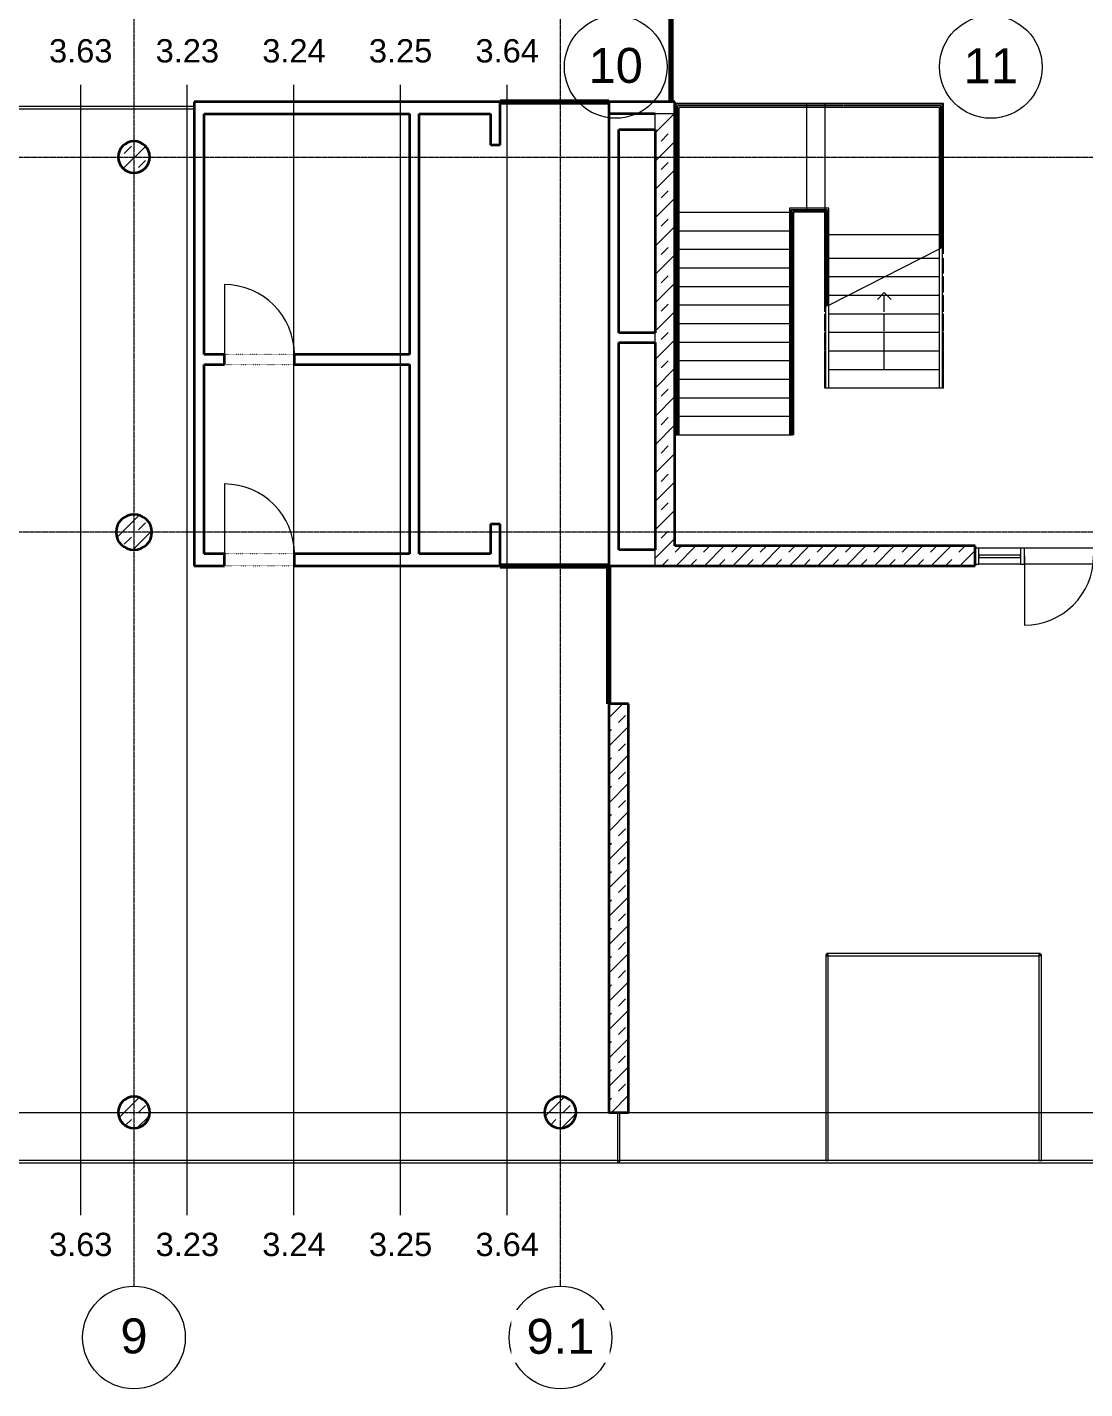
# Model space of a CAD drawing. Header units: millimetres. Extents: x -309577 to 26510, y -302335 to 26695.
# Drawn here: x -251391 to -237999, y -297783 to -280538 of the extents above; entities that cross this region are included whole.
import ezdxf

# ---------------------------------------------------------------- set-up
doc = ezdxf.new("R2010")
doc.units = ezdxf.units.MM
for name, pattern in [('Rasterlinie', [22.225, 12.7, -3.175, 3.175, -3.175]), ('Verdeckt', [3, 2, -1]), ('Über Schnittebene 1', [1, 0, -1])]:
    doc.linetypes.add(name, pattern=pattern)
for name, color, linetype, lineweight in [('A-ANNO-TEXT', 2, 'Continuous', 9), ('A-AREA-LINE', 4, 'Continuous', 70), ('A-DOOR', 1, 'Continuous', 9), ('A-FLOR-HRAL', 1, 'Continuous', 9), ('A-FLOR-OTLN', 6, 'Continuous', 9), ('A-FLOR-STRS', 2, 'Continuous', 9), ('A-GLAZ', 6, 'Continuous', 9), ('A-GLAZ-CWMG', 3, 'Continuous', 9), ('A-SECT-MBND', 5, 'Verdeckt', 9), ('A-WALL', 2, 'Continuous', 9), ('A-WALL-PATT', 2, 'Continuous', 35), ('S-COLS', 6, 'Continuous', 9), ('S-GRID', 1, 'Continuous', 9)]:
    doc.layers.add(name, color=color, linetype=linetype, lineweight=lineweight)
pattern_1 = [(45, (0, 0), (-179.60512, 179.60512), []), (45, (179.6, 0), (-179.60512, 179.60512), [127, -127])]

# ---------------------------------------------------------------- blocks, each defined once
blk = doc.blocks.new('Drehflügel 1-flg - Stahlzarge1 - 88_5 x 2_26 2-313441-Ebene 0')
at = {"layer": 'A-DOOR', "linetype": 'Über Schnittebene 1'}
for p, q in [((442, 48), (-443, 48)), ((-443, -77), (442, -77))]:
    blk.add_line(p, q, dxfattribs=at)
at = {"layer": 'A-DOOR'}
blk.add_line((442, -962), (442, -77), dxfattribs=at)
blk.add_arc((442, -77), 885, 180, 270, dxfattribs=at)
blk = doc.blocks.new('Drehflügel 1-flg - Stahlzarge1 - 88_5 x 2_26 2-392765-Ebene 0')
at = {"layer": 'A-DOOR', "linetype": 'Über Schnittebene 1'}
for p, q in [((442, 61), (-443, 61)), ((-443, -89), (442, -89))]:
    blk.add_line(p, q, dxfattribs=at)
at = {"layer": 'A-DOOR'}
blk.add_line((442, -974), (442, -89), dxfattribs=at)
blk.add_arc((442, -89), 885, 180, 270, dxfattribs=at)
blk = doc.blocks.new('STB Stütze - rund - STB d_45-V20-Ebene 0')
at = {"layer": 'S-COLS'}
h = blk.add_hatch(dxfattribs=at)
h.set_pattern_fill('FP_26', color=256, style=0, pattern_type=2)
h.set_pattern_definition([(45, (250038.7, 286932.85), (-179.60512, 179.60512), []), (45, (250218.3, 286932.85), (-179.60512, 179.60512), [127, -127])])
h.paths.add_polyline_path([(0, -225), (50, -219), (98, -203), (140, -176), (176, -140), (203, -98), (219, -50), (225, 0), (219, 50), (203, 98), (176, 140), (140, 176), (98, 203), (50, 219), (0, 225), (-50, 219), (-98, 203), (-140, 176), (-176, 140), (-203, 98), (-219, 50), (-225, 0), (-219, -50), (-203, -98), (-176, -140), (-140, -176), (-98, -203), (-50, -219)], flags=0)
at = {"layer": 'S-COLS', "lineweight": 35}
for start, end in [(360, 180), (180, 360)]:
    blk.add_arc((0, 0), 225, start, end, dxfattribs=at)
blk = doc.blocks.new('STB Stütze - rund - STB d_40-V26-Ebene 0')
at = {"layer": 'S-COLS'}
h = blk.add_hatch(dxfattribs=at)
h.set_pattern_fill('FP_32', color=256, style=0, pattern_type=2)
h.set_pattern_definition([(45, (250038.7, 282182.99), (-179.60512, 179.60512), []), (45, (250218.3, 282182.99), (-179.60512, 179.60512), [127, -127])])
h.paths.add_polyline_path([(24, -199), (71, -187), (114, -165), (150, -133), (177, -93), (194, -48), (200, 0), (194, 48), (177, 93), (150, 133), (114, 165), (71, 187), (24, 199), (-24, 199), (-71, 187), (-114, 165), (-150, 133), (-177, 93), (-194, 48), (-200, 0), (-194, -48), (-177, -93), (-150, -133), (-114, -165), (-71, -187), (-24, -199)], flags=0)
at = {"layer": 'S-COLS', "lineweight": 35}
for start, end in [(360, 180), (180, 360)]:
    blk.add_arc((0, 0), 200, start, end, dxfattribs=at)
blk = doc.blocks.new('STB Stütze - rund - STB d_40-V28-Ebene 0')
at = {"layer": 'S-COLS'}
h = blk.add_hatch(dxfattribs=at)
h.set_pattern_fill('FP_34', color=256, style=0, pattern_type=2)
h.set_pattern_definition([(45, (250038.7, 294282.99), (-179.60512, 179.60512), []), (45, (250218.3, 294282.99), (-179.60512, 179.60512), [127, -127])])
h.paths.add_polyline_path([(24, -199), (71, -187), (114, -165), (150, -133), (177, -93), (194, -48), (200, 0), (194, 48), (177, 93), (150, 133), (114, 165), (71, 187), (24, 199), (-24, 199), (-71, 187), (-114, 165), (-150, 133), (-177, 93), (-194, 48), (-200, 0), (-194, -48), (-177, -93), (-150, -133), (-114, -165), (-71, -187), (-24, -199)], flags=0)
at = {"layer": 'S-COLS', "lineweight": 35}
for start, end in [(360, 180), (180, 360)]:
    blk.add_arc((0, 0), 200, start, end, dxfattribs=at)
blk = doc.blocks.new('Geländer - Geländer-389354-Ebene 0')
at = {"layer": 'A-FLOR-HRAL'}
for p, q in [((-239799, -283325), (-239839, -283345)), ((-239799, -285111), (-239799, -283325)), ((-239839, -285111), (-239839, -283345)), ((-239799, -285111), (-239839, -285111))]:
    blk.add_line(p, q, dxfattribs=at)
at = {"layer": 'A-SECT-MBND'}
for p, q in [((-243179, -281514), (-243179, -282646)), ((-241524, -281514), (-243179, -281514)), ((-243160, -281532), (-243160, -282646)), ((-241524, -281532), (-243160, -281532)), ((-243160, -281532), (-243160, -282646)), ((-241524, -281532), (-243160, -281532)), ((-243160, -281532), (-243160, -282646)), ((-241524, -281532), (-243160, -281532)), ((-243160, -281532), (-243160, -282646)), ((-241524, -281532), (-243160, -281532)), ((-243157, -281535), (-243157, -282646)), ((-241524, -281535), (-243157, -281535)), ((-243157, -281535), (-243157, -282646)), ((-241524, -281535), (-243157, -281535)), ((-243157, -281535), (-243157, -282646)), ((-241524, -281535), (-243157, -281535)), ((-243157, -281535), (-243157, -282646)), ((-241524, -281535), (-243157, -281535)), ((-243139, -281554), (-243139, -282646)), ((-241524, -281554), (-243139, -281554)), ((-241054, -281514), (-241524, -281514)), ((-241054, -281532), (-241524, -281532)), ((-241054, -281532), (-241524, -281532)), ((-241054, -281532), (-241524, -281532)), ((-241054, -281532), (-241524, -281532)), ((-241054, -281535), (-241524, -281535)), ((-241054, -281535), (-241524, -281535)), ((-241054, -281535), (-241524, -281535)), ((-241054, -281535), (-241524, -281535)), ((-241054, -281554), (-241524, -281554)), ((-239799, -281514), (-241054, -281514)), ((-239817, -281532), (-241054, -281532)), ((-239817, -281532), (-241054, -281532)), ((-239817, -281532), (-241054, -281532)), ((-239817, -281532), (-241054, -281532)), ((-239820, -281535), (-241054, -281535)), ((-239820, -281535), (-241054, -281535)), ((-239820, -281535), (-241054, -281535)), ((-239820, -281535), (-241054, -281535)), ((-239839, -281554), (-241054, -281554)), ((-239839, -283166), (-239839, -281554)), ((-239820, -283166), (-239820, -281535)), ((-239820, -283166), (-239820, -281535)), ((-239820, -283166), (-239820, -281535)), ((-239820, -283166), (-239820, -281535)), ((-239817, -283166), (-239817, -281532)), ((-239817, -283166), (-239817, -281532)), ((-239817, -283166), (-239817, -281532)), ((-239817, -283166), (-239817, -281532)), ((-239799, -283166), (-239799, -281514)), ((-243179, -282646), (-243179, -285701)), ((-243160, -282646), (-243160, -285701)), ((-243160, -282646), (-243160, -285701)), ((-243160, -282646), (-243160, -285701)), ((-243160, -282646), (-243160, -285701)), ((-243157, -282646), (-243157, -285701)), ((-243157, -282646), (-243157, -285701)), ((-243157, -282646), (-243157, -285701)), ((-243157, -282646), (-243157, -285701)), ((-243139, -282646), (-243139, -285701)), ((-239839, -283345), (-239839, -283166)), ((-239820, -283336), (-239820, -283166)), ((-239820, -283336), (-239820, -283166)), ((-239820, -283336), (-239820, -283166)), ((-239820, -283336), (-239820, -283166)), ((-239817, -283335), (-239817, -283166)), ((-239817, -283335), (-239817, -283166)), ((-239817, -283335), (-239817, -283166)), ((-239817, -283335), (-239817, -283166)), ((-239799, -283325), (-239799, -283166)), ((-243139, -285701), (-243179, -285701)), ((-243157, -285701), (-243160, -285701)), ((-243157, -285701), (-243160, -285701)), ((-243157, -285701), (-243160, -285701)), ((-243157, -285701), (-243160, -285701))]:
    blk.add_line(p, q, dxfattribs=at)
blk = doc.blocks.new('Geländer - Geländer-389358-Ebene 0')
at = {"layer": 'A-FLOR-HRAL'}
for p, q in [((-241239, -284057), (-241279, -284077)), ((-241279, -285111), (-241279, -284077)), ((-241239, -285111), (-241239, -284057)), ((-241239, -285111), (-241279, -285111))]:
    blk.add_line(p, q, dxfattribs=at)
at = {"layer": 'A-SECT-MBND'}
for p, q in [((-241739, -282831), (-241739, -282884)), ((-241691, -282831), (-241739, -282831)), ((-241739, -282884), (-241739, -285701)), ((-241720, -282850), (-241720, -282884)), ((-241691, -282850), (-241720, -282850)), ((-241720, -282850), (-241720, -282884)), ((-241691, -282850), (-241720, -282850)), ((-241720, -282850), (-241720, -282884)), ((-241691, -282850), (-241720, -282850)), ((-241720, -282850), (-241720, -282884)), ((-241691, -282850), (-241720, -282850)), ((-241720, -282884), (-241720, -285701)), ((-241720, -282884), (-241720, -285701)), ((-241720, -282884), (-241720, -285701)), ((-241720, -282884), (-241720, -285701)), ((-241717, -282853), (-241717, -282884)), ((-241691, -282853), (-241717, -282853)), ((-241717, -282853), (-241717, -282884)), ((-241691, -282853), (-241717, -282853)), ((-241717, -282853), (-241717, -282884)), ((-241691, -282853), (-241717, -282853)), ((-241717, -282853), (-241717, -282884)), ((-241691, -282853), (-241717, -282853)), ((-241717, -282884), (-241717, -285701)), ((-241717, -282884), (-241717, -285701)), ((-241717, -282884), (-241717, -285701)), ((-241717, -282884), (-241717, -285701)), ((-241699, -282871), (-241699, -285701)), ((-241279, -282871), (-241699, -282871)), ((-241239, -282831), (-241691, -282831)), ((-241257, -282850), (-241691, -282850)), ((-241257, -282850), (-241691, -282850)), ((-241257, -282850), (-241691, -282850)), ((-241257, -282850), (-241691, -282850)), ((-241260, -282853), (-241691, -282853)), ((-241260, -282853), (-241691, -282853)), ((-241260, -282853), (-241691, -282853)), ((-241260, -282853), (-241691, -282853)), ((-241279, -283166), (-241279, -282871)), ((-241260, -283166), (-241260, -282853)), ((-241260, -283166), (-241260, -282853)), ((-241260, -283166), (-241260, -282853)), ((-241260, -283166), (-241260, -282853)), ((-241257, -283166), (-241257, -282850)), ((-241257, -283166), (-241257, -282850)), ((-241257, -283166), (-241257, -282850)), ((-241257, -283166), (-241257, -282850)), ((-241239, -283166), (-241239, -282831)), ((-241279, -284077), (-241279, -283166)), ((-241260, -284068), (-241260, -283166)), ((-241260, -284068), (-241260, -283166)), ((-241260, -284068), (-241260, -283166)), ((-241260, -284068), (-241260, -283166)), ((-241257, -284066), (-241257, -283166)), ((-241257, -284066), (-241257, -283166)), ((-241257, -284066), (-241257, -283166)), ((-241257, -284066), (-241257, -283166)), ((-241239, -284057), (-241239, -283166)), ((-241699, -285701), (-241739, -285701)), ((-241717, -285701), (-241720, -285701)), ((-241717, -285701), (-241720, -285701)), ((-241717, -285701), (-241720, -285701)), ((-241717, -285701), (-241720, -285701))]:
    blk.add_line(p, q, dxfattribs=at)
blk = doc.blocks.new('Systemelement - Verglasung-313489-Ebene 0')
at = {"layer": 'A-GLAZ'}
for p, q in [((1305, 15), (-1305, 15)), ((-1305, 15), (-1305, -15)), ((1305, -15), (1305, 15)), ((-1305, -15), (1305, -15))]:
    blk.add_line(p, q, dxfattribs=at)
blk = doc.blocks.new('Systemelement - Verglasung-313490-Ebene 0')
at = {"layer": 'A-GLAZ'}
for p, q in [((1350, 15), (-1350, 15)), ((-1350, 15), (-1350, -15)), ((1350, -15), (1350, 15)), ((-1350, -15), (1350, -15))]:
    blk.add_line(p, q, dxfattribs=at)
blk = doc.blocks.new('Systemelement - Verglasung-313445-Ebene 0')
at = {"layer": 'A-GLAZ'}
for p, q in [((263, 15), (-263, 15)), ((-263, 15), (-263, -15)), ((263, -15), (263, 15)), ((-263, -15), (263, -15))]:
    blk.add_line(p, q, dxfattribs=at)
blk = doc.blocks.new('Türelement 2-flg - Drehflügel - Glas - Standard-313446-Ebene 0')
at = {"layer": 'A-DOOR'}
for p, q in [((-875, 0), (-875, -875)), ((875, 0), (875, -875))]:
    blk.add_line(p, q, dxfattribs=at)
for centre, start, end in [((-875, 0), 270, 360), ((875, 0), 180, 270)]:
    blk.add_arc(centre, 875, start, end, dxfattribs=at)
blk = doc.blocks.new('Rechteckiger Pfosten - 5 x 20-313448-Ebene 0')
at = {"layer": 'A-GLAZ-CWMG'}
for p, q in [((-25, 100), (25, 100)), ((-25, -100), (-25, 100)), ((25, 100), (25, -100)), ((25, -100), (-25, -100))]:
    blk.add_line(p, q, dxfattribs=at)
blk = doc.blocks.new('Rechteckiger Pfosten - 5 x 20-313451-Ebene 0')
at = {"layer": 'A-GLAZ-CWMG'}
for p, q in [((-288314, -287138), (-290064, -287138)), ((-288314, -287338), (-290064, -287338))]:
    blk.add_line(p, q, dxfattribs=at)
blk = doc.blocks.new('Rechteckiger Pfosten - 5 x 20-313449-Ebene 0')
at = {"layer": 'A-GLAZ-CWMG'}
for p, q in [((-287739, -287138), (-288264, -287138)), ((-287739, -287338), (-288264, -287338))]:
    blk.add_line(p, q, dxfattribs=at)
blk = doc.blocks.new('Rechteckiger Pfosten - 5 x 20-313467-Ebene 0')
at = {"layer": 'A-GLAZ-CWMG'}
for p, q in [((0, 100), (-50, 100)), ((-50, 100), (-50, -100)), ((0, -100), (0, 100)), ((-50, -100), (0, -100))]:
    blk.add_line(p, q, dxfattribs=at)
blk = doc.blocks.new('Systemelement - Verglasung-392771-Ebene 0')
at = {"layer": 'A-GLAZ'}
for p, q in [((45862, 15), (-45862, 15)), ((-45862, -15), (45862, -15))]:
    blk.add_line(p, q, dxfattribs=at)
blk = doc.blocks.new('Systemelement - Verglasung-392772-Ebene 0')
at = {"layer": 'A-GLAZ'}
for p, q in [((14262.5, 15), (-14262.5, 15)), ((14262.5, -15), (14262.5, 15)), ((-14262.5, -15), (14262.5, -15))]:
    blk.add_line(p, q, dxfattribs=at)
blk = doc.blocks.new('Systemelement - Verglasung-313523-Ebene 0')
at = {"layer": 'A-GLAZ'}
for p, q in [((312.5, 15), (-312.5, 15)), ((-312.5, 15), (-312.5, -15)), ((312.5, -15), (312.5, 15)), ((-312.5, -15), (312.5, -15))]:
    blk.add_line(p, q, dxfattribs=at)
blk = doc.blocks.new('STB Stütze - rund - STB d_40-V51-Ebene 0')
at = {"layer": 'S-COLS'}
h = blk.add_hatch(dxfattribs=at)
h.set_pattern_fill('FP_60', color=256, style=0, pattern_type=2)
h.set_pattern_definition([(45, (244638.7, 294282.99), (-179.60512, 179.60512), []), (45, (244818.3, 294282.99), (-179.60512, 179.60512), [127, -127])])
h.paths.add_polyline_path([(24, -199), (71, -187), (114, -165), (150, -133), (177, -93), (194, -48), (200, 0), (194, 48), (177, 93), (150, 133), (114, 165), (71, 187), (24, 199), (-24, 199), (-71, 187), (-114, 165), (-150, 133), (-177, 93), (-194, 48), (-200, 0), (-194, -48), (-177, -93), (-150, -133), (-114, -165), (-71, -187), (-24, -199)], flags=0)
at = {"layer": 'S-COLS', "lineweight": 35}
for start, end in [(360, 180), (180, 360)]:
    blk.add_arc((0, 0), 200, start, end, dxfattribs=at)
blk = doc.blocks.new('Raster - Rasterbeschriftung-194804-Ebene 0')
at = {"layer": 'S-GRID'}
blk.add_circle((0, 0), 6.5, dxfattribs=at)

msp = doc.modelspace()

# ---------------------------------------------------------------- hatches: boundary and pattern name
at = {"layer": 'A-WALL-PATT', "lineweight": 9}
h = msp.add_hatch(dxfattribs=at)
h.set_pattern_fill('FP_6', color=256, style=0, pattern_type=2)
h.set_pattern_definition(pattern_1)
h.paths.add_polyline_path([(-243189, -287358), (-243189, -281633), (-243439, -281633), (-243439, -287358)], flags=0)
h = msp.add_hatch(dxfattribs=at)
h.set_pattern_fill('FP_6', color=256, style=0, pattern_type=2)
h.set_pattern_definition(pattern_1)
h.paths.add_polyline_path([(-239389, -287358), (-239389, -287108), (-243189, -287108), (-243189, -287358), (-240237, -287358)], flags=0)
h = msp.add_hatch(dxfattribs=at)
h.set_pattern_fill('FP_6', color=256, style=0, pattern_type=2)
h.set_pattern_definition(pattern_1)
h.paths.add_polyline_path([(-243776, -294283), (-243776, -289108), (-244026, -289108), (-244026, -294283)], flags=0)

# ---------------------------------------------------------------- linework, layer by layer
at = {"layer": 'A-ANNO-TEXT'}
for p, q in [((-240625, -283985), (-240539, -283899)), ((-240452, -283985), (-240539, -283899)), ((-240539, -284143), (-240539, -283936)), ((-240539, -284387), (-240539, -284171)), ((-240539, -284632), (-240539, -284406)), ((-240539, -284876), (-240539, -284641))]:
    msp.add_line(p, q, dxfattribs=at)
at = {"layer": 'A-AREA-LINE'}
for p, q in [((-243239, -279983), (-243239, -281483)), ((-245401, -281483), (-244026, -281483)), ((-245401, -287358), (-244026, -287358)), ((-244026, -289108), (-244026, -287358))]:
    msp.add_line(p, q, dxfattribs=at)
at = {"layer": 'A-FLOR-OTLN'}
for p, q in [((-255239, -294283), (-250239, -294283)), ((-249839, -294283), (-244839, -294283)), ((-244439, -294283), (-244026, -294283)), ((-243776, -294283), (-241279, -294283)), ((-241249, -294283), (-238579, -294283)), ((-238549, -294283), (-237229, -294283))]:
    msp.add_line(p, q, dxfattribs=at)
at = {"layer": 'A-FLOR-STRS'}
for p, q in [((-239799, -283325), (-239789, -283320)), ((-239789, -283410), (-239789, -283320)), ((-241239, -284057), (-239839, -283345)), ((-239839, -283466), (-240076, -283466)), ((-239789, -283466), (-239799, -283466)), ((-239789, -283655), (-239789, -283466)), ((-239839, -283701), (-240539, -283701)), ((-239789, -283701), (-239799, -283701)), ((-239789, -283899), (-239789, -283701)), ((-239839, -283936), (-241001, -283936)), ((-239789, -283936), (-239799, -283936)), ((-239789, -284143), (-239789, -283936)), ((-241289, -284082), (-241279, -284077)), ((-241289, -284143), (-241289, -284082)), ((-241279, -284171), (-241289, -284171)), ((-241289, -284387), (-241289, -284171)), ((-239839, -284171), (-241239, -284171)), ((-239789, -284171), (-239799, -284171)), ((-239789, -284387), (-239789, -284171)), ((-241279, -284406), (-241289, -284406)), ((-241289, -284632), (-241289, -284406)), ((-239839, -284406), (-241239, -284406)), ((-239789, -284406), (-239799, -284406)), ((-239789, -284632), (-239789, -284406)), ((-241279, -284641), (-241289, -284641)), ((-241289, -285111), (-241289, -284641)), ((-239839, -284641), (-241239, -284641)), ((-239789, -284641), (-239799, -284641)), ((-239789, -285111), (-239789, -284641)), ((-241279, -284876), (-241289, -284876)), ((-239839, -284876), (-241239, -284876)), ((-239789, -284876), (-239799, -284876)), ((-241279, -285111), (-241289, -285111)), ((-239839, -285111), (-241239, -285111)), ((-239789, -285111), (-239799, -285111))]:
    msp.add_line(p, q, dxfattribs=at)
at = {"layer": 'A-SECT-MBND'}
for p, q in [((-243189, -281504), (-243189, -282881)), ((-239789, -281504), (-243189, -281504)), ((-241524, -281504), (-241524, -282881)), ((-241289, -281504), (-241289, -282881)), ((-239789, -283166), (-239789, -281504)), ((-243189, -282881), (-241689, -282881)), ((-243189, -282881), (-243189, -285701)), ((-241689, -282881), (-241689, -285701)), ((-241289, -282881), (-241689, -282881)), ((-241289, -283166), (-241289, -282881)), ((-243189, -283116), (-241689, -283116)), ((-239789, -283166), (-241289, -283166)), ((-241289, -284082), (-241289, -283166)), ((-239789, -283320), (-239789, -283166)), ((-243189, -283351), (-241689, -283351)), ((-240076, -283466), (-241289, -283466)), ((-243189, -283586), (-241689, -283586)), ((-243189, -283821), (-241689, -283821)), ((-240539, -283701), (-241289, -283701)), ((-241001, -283936), (-241289, -283936)), ((-243189, -284056), (-241689, -284056)), ((-243189, -284291), (-241689, -284291)), ((-243189, -284526), (-241689, -284526)), ((-243189, -284761), (-241689, -284761)), ((-243189, -284996), (-241689, -284996)), ((-243189, -285231), (-241689, -285231)), ((-243189, -285466), (-241689, -285466)), ((-243189, -285701), (-241689, -285701))]:
    msp.add_line(p, q, dxfattribs=at)
at = {"layer": 'A-WALL', "color": 10, "lineweight": 35}
for p, q in [((-249276, -281483), (-249276, -287358)), ((-245401, -281483), (-249276, -281483)), ((-245401, -282029), (-245401, -281483)), ((-243189, -281483), (-244026, -281483)), ((-244026, -281483), (-244026, -281633)), ((-243189, -287108), (-243189, -281483)), ((-249151, -284683), (-249151, -281633)), ((-249151, -281633), (-246551, -281633)), ((-246551, -281633), (-246551, -284683)), ((-246426, -287208), (-246426, -281633)), ((-246426, -281633), (-245526, -281633)), ((-245526, -281633), (-245526, -282029)), ((-244026, -281633), (-244026, -287358)), ((-243439, -281633), (-244026, -281633)), ((-243901, -284408), (-243901, -281833)), ((-243901, -281833), (-243439, -281833)), ((-243439, -281833), (-243439, -284408)), ((-245526, -282029), (-245401, -282029)), ((-243439, -284408), (-243901, -284408)), ((-243901, -287158), (-243901, -284533)), ((-243901, -284533), (-243439, -284533)), ((-243439, -284533), (-243439, -287158)), ((-248894, -284683), (-249151, -284683)), ((-248894, -284808), (-248894, -284683)), ((-246551, -284683), (-248009, -284683)), ((-248009, -284683), (-248009, -284808)), ((-249151, -287208), (-249151, -284808)), ((-249151, -284808), (-248894, -284808)), ((-248009, -284808), (-246551, -284808)), ((-246551, -284808), (-246551, -287208)), ((-245401, -286833), (-245526, -286833)), ((-245526, -286833), (-245526, -287208)), ((-245401, -287358), (-245401, -286833)), ((-239389, -287108), (-243189, -287108)), ((-239389, -287358), (-239389, -287108)), ((-248894, -287208), (-249151, -287208)), ((-248894, -287358), (-248894, -287208)), ((-246551, -287208), (-248009, -287208)), ((-248009, -287208), (-248009, -287358)), ((-245526, -287208), (-246426, -287208)), ((-243439, -287158), (-243901, -287158)), ((-249276, -287358), (-248894, -287358)), ((-248009, -287358), (-245401, -287358)), ((-244026, -287358), (-243439, -287358)), ((-243439, -287358), (-239389, -287358)), ((-244026, -289108), (-244026, -294283)), ((-243776, -289108), (-244026, -289108)), ((-243776, -294283), (-243776, -289108)), ((-244026, -294283), (-243776, -294283))]:
    msp.add_line(p, q, dxfattribs=at)
at = {"layer": 'A-WALL'}
for p, q in [((-243439, -281833), (-243439, -281633)), ((-243189, -281633), (-243439, -281633)), ((-243439, -284533), (-243439, -284408)), ((-243439, -287358), (-243439, -287158))]:
    msp.add_line(p, q, dxfattribs=at)
at = {"layer": 'S-GRID', "linetype": 'Rasterlinie'}
for p, q in [((-250039, -235883), (-250039, -296483)), ((-244639, -296483), (-244639, -278649)), ((-297439, -282183), (-175468, -282183)), ((-175468, -286933), (-297439, -286933)), ((-297439, -294283), (-175468, -294283))]:
    msp.add_line(p, q, dxfattribs=at)
at = {"layer": 'S-GRID', "lineweight": 18}
for p, q in [((-250714, -295585), (-250714, -281267)), ((-249364, -295585), (-249364, -281267)), ((-248014, -295585), (-248014, -281267)), ((-246664, -295585), (-246664, -281267)), ((-245314, -295585), (-245314, -281267))]:
    msp.add_line(p, q, dxfattribs=at)

# ---------------------------------------------------------------- block references
at = {"layer": 'A-DOOR', "rotation": 180}
for name, p in [('Drehflügel 1-flg - Stahlzarge1 - 88_5 x 2_26 2-313441-Ebene 0', (-248451, -284760)), ('Drehflügel 1-flg - Stahlzarge1 - 88_5 x 2_26 2-392765-Ebene 0', (-248451, -287297))]:
    msp.add_blockref(name, p, dxfattribs=at)
at = {"layer": 'A-DOOR'}
msp.add_blockref('Türelement 2-flg - Drehflügel - Glas - Standard-313446-Ebene 0', (-237889, -287238), dxfattribs=at)
at = {"layer": 'A-FLOR-HRAL'}
for name in ['Geländer - Geländer-389354-Ebene 0', 'Geländer - Geländer-389358-Ebene 0']:
    msp.add_blockref(name, (0, 0), dxfattribs=at)
at = {"layer": 'A-GLAZ'}
for name, p in [('Systemelement - Verglasung-392772-Ebene 0', (-263539, -281558)), ('Systemelement - Verglasung-313445-Ebene 0', (-239076, -287238)), ('Systemelement - Verglasung-313490-Ebene 0', (-239914, -292283)), ('Systemelement - Verglasung-392771-Ebene 0', (-225776, -294908))]:
    msp.add_blockref(name, p, dxfattribs=at)
for name, p, rotation in [('Systemelement - Verglasung-313489-Ebene 0', (-241264, -293588), 90), ('Systemelement - Verglasung-313489-Ebene 0', (-238564, -293588), 270), ('Systemelement - Verglasung-313523-Ebene 0', (-243901, -294595), 270)]:
    msp.add_blockref(name, p, dxfattribs=dict(at, rotation=rotation))
at = {"layer": 'A-GLAZ-CWMG', "rotation": 180}
msp.add_blockref('Rechteckiger Pfosten - 5 x 20-313467-Ebene 0', (-239389, -287238), dxfattribs=at)
at = {"layer": 'A-GLAZ-CWMG'}
for name, p in [('Rechteckiger Pfosten - 5 x 20-313449-Ebene 0', (48925, 0)), ('Rechteckiger Pfosten - 5 x 20-313451-Ebene 0', (51300, 0))]:
    msp.add_blockref(name, p, dxfattribs=at)
at = {"layer": 'A-GLAZ-CWMG', "extrusion": (0, 0, -1), "rotation": 180}
msp.add_blockref('Rechteckiger Pfosten - 5 x 20-313448-Ebene 0', (238789, -287238), dxfattribs=at)
at = {"layer": 'S-COLS'}
for name, p in [('STB Stütze - rund - STB d_40-V26-Ebene 0', (-250039, -282183)), ('STB Stütze - rund - STB d_45-V20-Ebene 0', (-250039, -286933)), ('STB Stütze - rund - STB d_40-V28-Ebene 0', (-250039, -294283)), ('STB Stütze - rund - STB d_40-V51-Ebene 0', (-244639, -294283))]:
    msp.add_blockref(name, p, dxfattribs=at)
at = {"layer": 'S-GRID', "xscale": 99.99999999999993, "yscale": 99.99999999999993, "zscale": 99.99999999999993, "rotation": 180}
for p in [(-243939, -281041), (-250039, -297133)]:
    msp.add_blockref('Raster - Rasterbeschriftung-194804-Ebene 0', p, dxfattribs=at)
at = {"layer": 'S-GRID', "xscale": 99.99999999999993, "yscale": 99.99999999999993, "zscale": 99.99999999999993}
for p in [(-239189, -281041), (-244639, -297133)]:
    msp.add_blockref('Raster - Rasterbeschriftung-194804-Ebene 0', p, dxfattribs=at)

# ---------------------------------------------------------------- texts
at = {"layer": 'S-GRID', "char_height": 295.06, "width": 957.6, "attachment_point": 2, "line_spacing_factor": 0.938532}
for s, insert in [('\\fArial|b0|i0|c0|p34|;3.63', (-250713, -280689)), ('\\fArial|b0|i0|c0|p34|;3.23', (-249363, -280689)), ('\\fArial|b0|i0|c0|p34|;3.24', (-248013, -280689)), ('\\fArial|b0|i0|c0|p34|;3.25', (-246663, -280689)), ('\\fArial|b0|i0|c0|p34|;3.64', (-245313, -280689)), ('\\fArial|b0|i0|c0|p34|;3.63', (-250713, -295807)), ('\\fArial|b0|i0|c0|p34|;3.23', (-249363, -295807)), ('\\fArial|b0|i0|c0|p34|;3.24', (-248013, -295807)), ('\\fArial|b0|i0|c0|p34|;3.25', (-246663, -295807)), ('\\fArial|b0|i0|c0|p34|;3.64', (-245313, -295807))]:
    msp.add_mtext(s, dxfattribs=dict(at, insert=insert))

# ---------------------------------------------------------------- next in the draw order: texts
at = {"layer": 'S-GRID', "char_height": 442.59, "attachment_point": 2, "line_spacing_factor": 0.938532, "bg_fill": 3, "box_fill_scale": 1.25, "bg_fill_color": 0, "bg_fill_transparency": 0}
for s, insert, width in [('\\fArial|b0|i0|c0|p34|;10', (-243939, -280800), 820.72), ('\\fArial|b0|i0|c0|p34|;11', (-239189, -280805), 820.72), ('\\fArial|b0|i0|c0|p34|;9', (-250039, -296892), 410.36), ('\\fArial|b0|i0|c0|p34|;9.1', (-244639, -296897), 1025.9)]:
    msp.add_mtext(s, dxfattribs=dict(at, insert=insert, width=width))

doc.saveas('drawing.dxf')
